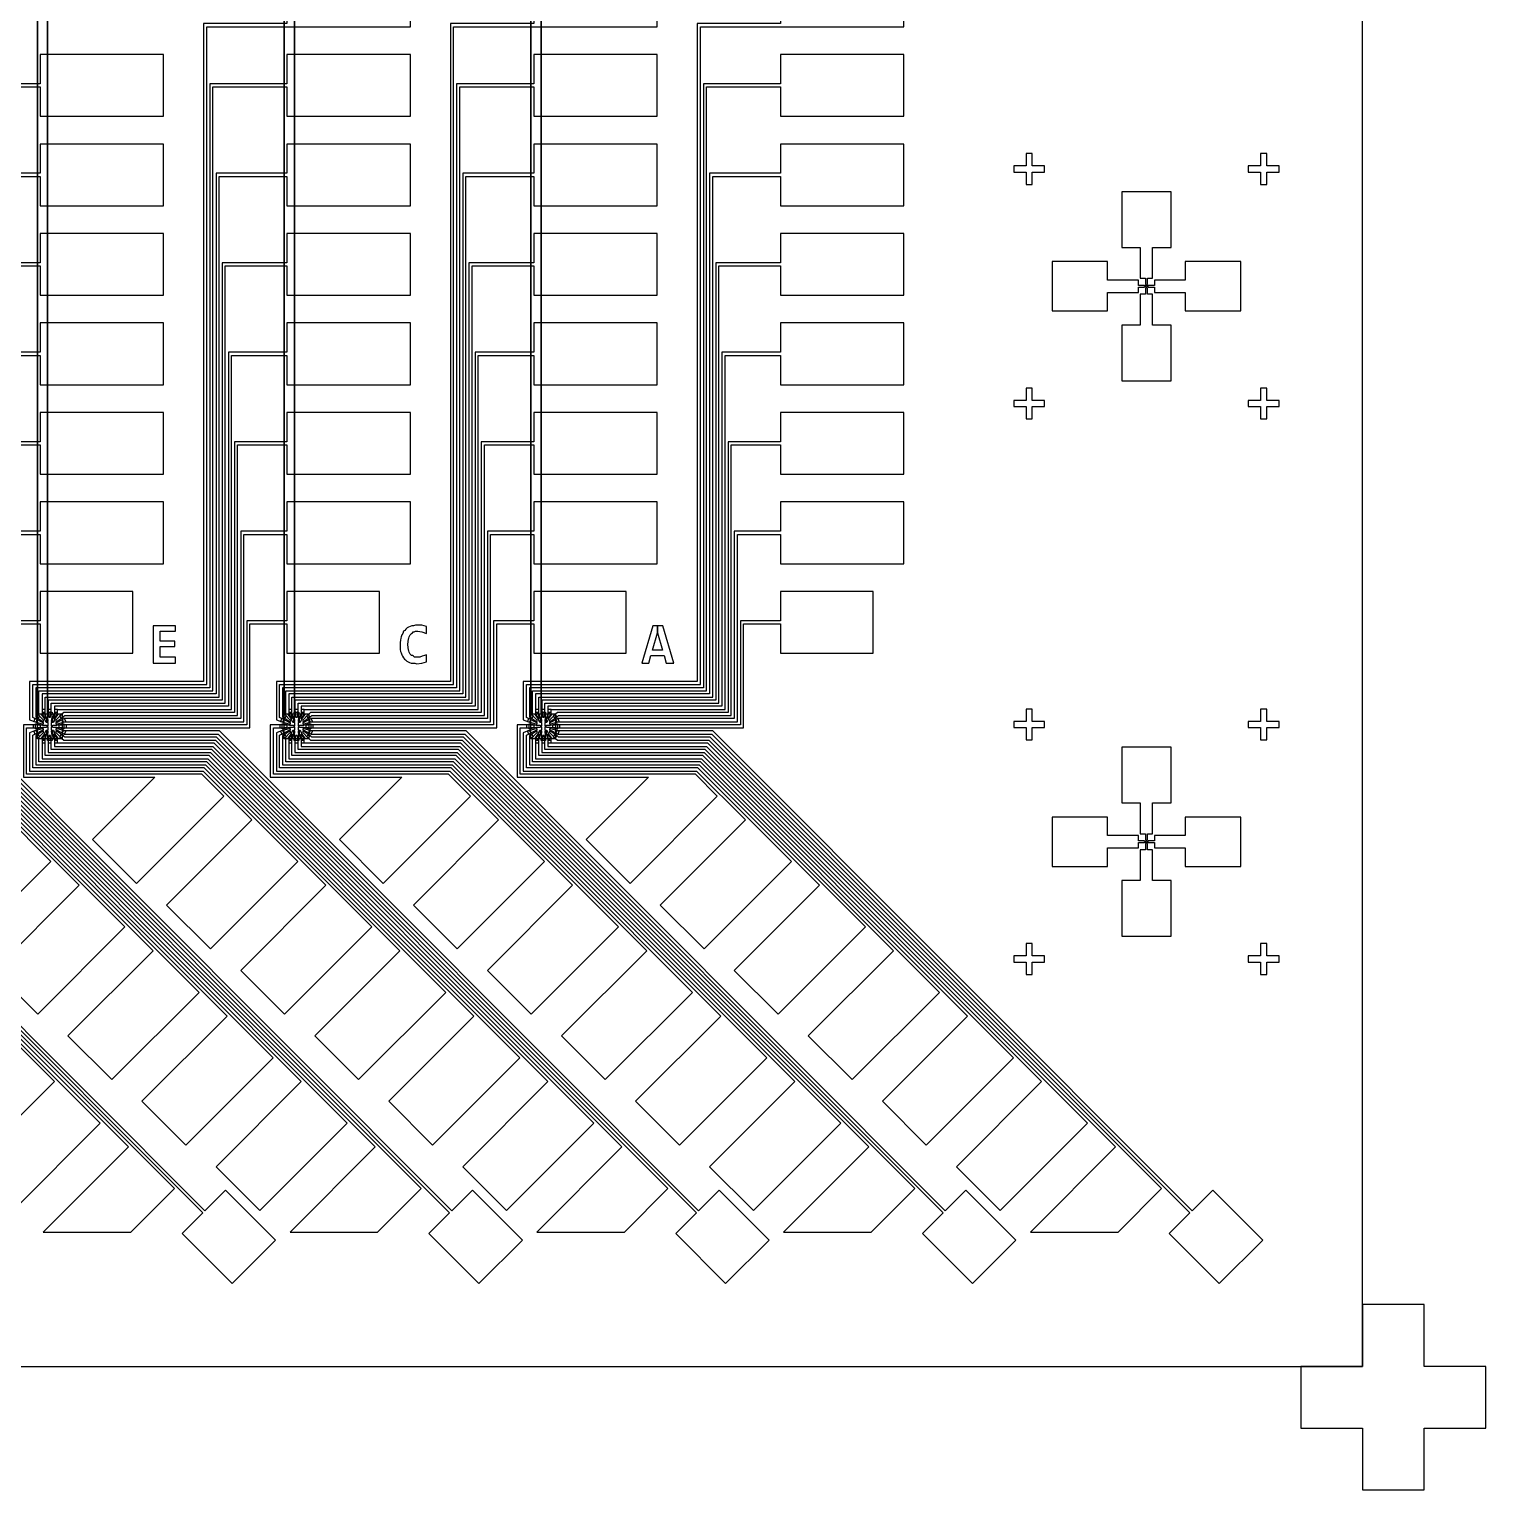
# Model space of a CAD drawing. Extents: x -2450 to 2450, y -2450 to 2450.
# Drawn here: x 89 to 2450, y -2450 to -84 of the extents above; entities that cross this region are included whole.
import ezdxf

# ---------------------------------------------------------------- set-up
doc = ezdxf.new("R2010")
doc.units = 0
for name, color, linetype in [('1', 2, 'CONTINUOUS'), ('11', 2, 'CONTINUOUS'), ('16', 2, 'CONTINUOUS'), ('21', 2, 'CONTINUOUS'), ('6', 2, 'CONTINUOUS')]:
    doc.layers.add(name, color=color, linetype=linetype)

msp = doc.modelspace()

# ---------------------------------------------------------------- linework, layer by layer
at = {"layer": '1'}
for points in [[(1715, -335), (1715, -315), (1735, -315), (1735, -305), (1715, -305), (1715, -285), (1705, -285), (1705, -305), (1685, -305), (1685, -315), (1705, -315), (1705, -335), (1715, -335)], [(2095, -335), (2095, -315), (2115, -315), (2115, -305), (2095, -305), (2095, -285), (2085, -285), (2085, -305), (2065, -305), (2065, -315), (2085, -315), (2085, -335), (2095, -335)], [(1940, -653), (1940, -563), (1910, -563), (1910, -513), (1901.5, -513), (1901.5, -503), (1900.5, -503), (1900.5, -500.5), (1903, -500.5), (1903, -501.5), (1913, -501.5), (1913, -510), (1963, -510), (1963, -540), (2053, -540), (2053, -460), (1963, -460), (1963, -490), (1913, -490), (1913, -498.5), (1903, -498.5), (1903, -499.5), (1900.5, -499.5), (1900.5, -497), (1901.5, -497), (1901.5, -487), (1910, -487), (1910, -437), (1940, -437), (1940, -347), (1860, -347), (1860, -437), (1890, -437), (1890, -487), (1898.5, -487), (1898.5, -497), (1899.5, -497), (1899.5, -499.5), (1897, -499.5), (1897, -498.5), (1887, -498.5), (1887, -490), (1837, -490), (1837, -460), (1747, -460), (1747, -540), (1837, -540), (1837, -510), (1887, -510), (1887, -501.5), (1897, -501.5), (1897, -500.5), (1899.5, -500.5), (1899.5, -503), (1898.5, -503), (1898.5, -513), (1890, -513), (1890, -563), (1860, -563), (1860, -653), (1940, -653)], [(1715, -715), (1715, -695), (1735, -695), (1735, -685), (1715, -685), (1715, -665), (1705, -665), (1705, -685), (1685, -685), (1685, -695), (1705, -695), (1705, -715), (1715, -715)], [(2095, -715), (2095, -695), (2115, -695), (2115, -685), (2095, -685), (2095, -665), (2085, -665), (2085, -685), (2065, -685), (2065, -695), (2085, -695), (2085, -715), (2095, -715)], [(96.598, -1204.98), (110.107, -1208.95), (110.229, -1209), (112.5, -1209), (112.5, -1207), (110.686, -1207), (98.512, -1200.36), (96.598, -1204.98)], [(100.21, -1197.56), (111.287, -1205), (112.5, -1205), (112.5, -1203), (112.338, -1203), (103.424, -1193.73), (100.21, -1197.56)], [(144.79, -1197.56), (141.576, -1193.73), (132.662, -1203), (132.5, -1203), (132.5, -1205), (133.713, -1205), (144.79, -1197.56)], [(148.402, -1204.98), (146.488, -1200.36), (134.314, -1207), (132.5, -1207), (132.5, -1209), (134.771, -1209), (134.893, -1208.95), (148.402, -1204.98)], [(496.598, -1204.98), (510.107, -1208.95), (510.229, -1209), (512.5, -1209), (512.5, -1207), (510.686, -1207), (498.512, -1200.36), (496.598, -1204.98)], [(500.21, -1197.56), (511.287, -1205), (512.5, -1205), (512.5, -1203), (512.338, -1203), (503.424, -1193.73), (500.21, -1197.56)], [(544.79, -1197.56), (541.576, -1193.73), (532.662, -1203), (532.5, -1203), (532.5, -1205), (533.713, -1205), (544.79, -1197.56)], [(548.402, -1204.98), (546.488, -1200.36), (534.314, -1207), (532.5, -1207), (532.5, -1209), (534.771, -1209), (534.893, -1208.95), (548.402, -1204.98)], [(896.598, -1204.98), (910.107, -1208.95), (910.229, -1209), (912.5, -1209), (912.5, -1207), (910.686, -1207), (898.512, -1200.36), (896.598, -1204.98)], [(900.21, -1197.56), (911.287, -1205), (912.5, -1205), (912.5, -1203), (912.338, -1203), (903.424, -1193.73), (900.21, -1197.56)], [(944.79, -1197.56), (941.576, -1193.73), (932.662, -1203), (932.5, -1203), (932.5, -1205), (933.713, -1205), (944.79, -1197.56)], [(948.402, -1204.98), (946.488, -1200.36), (934.314, -1207), (932.5, -1207), (932.5, -1209), (934.771, -1209), (934.893, -1208.95), (948.402, -1204.98)], [(1715, -1235), (1715, -1215), (1735, -1215), (1735, -1205), (1715, -1205), (1715, -1185), (1705, -1185), (1705, -1205), (1685, -1205), (1685, -1215), (1705, -1215), (1705, -1235), (1715, -1235)], [(2095, -1235), (2095, -1215), (2115, -1215), (2115, -1205), (2095, -1205), (2095, -1185), (2085, -1185), (2085, -1205), (2065, -1205), (2065, -1215), (2085, -1215), (2085, -1235), (2095, -1235)], [(96.598, -1221.02), (98.512, -1225.64), (110.686, -1219), (112.5, -1219), (112.5, -1217), (110.229, -1217), (110.107, -1217.05), (96.598, -1221.02)], [(100.21, -1228.44), (103.424, -1232.27), (112.338, -1223), (112.5, -1223), (112.5, -1221), (111.287, -1221), (100.21, -1228.44)], [(148.402, -1221.02), (134.893, -1217.05), (134.771, -1217), (132.5, -1217), (132.5, -1219), (134.314, -1219), (146.488, -1225.64), (148.402, -1221.02)], [(144.79, -1228.44), (133.713, -1221), (132.5, -1221), (132.5, -1223), (132.662, -1223), (141.576, -1232.27), (144.79, -1228.44)], [(496.598, -1221.02), (498.512, -1225.64), (510.686, -1219), (512.5, -1219), (512.5, -1217), (510.229, -1217), (510.107, -1217.05), (496.598, -1221.02)], [(500.21, -1228.44), (503.424, -1232.27), (512.338, -1223), (512.5, -1223), (512.5, -1221), (511.287, -1221), (500.21, -1228.44)], [(548.402, -1221.02), (534.893, -1217.05), (534.771, -1217), (532.5, -1217), (532.5, -1219), (534.314, -1219), (546.488, -1225.64), (548.402, -1221.02)], [(544.79, -1228.44), (533.713, -1221), (532.5, -1221), (532.5, -1223), (532.662, -1223), (541.576, -1232.27), (544.79, -1228.44)], [(896.598, -1221.02), (898.512, -1225.64), (910.686, -1219), (912.5, -1219), (912.5, -1217), (910.229, -1217), (910.107, -1217.05), (896.598, -1221.02)], [(900.21, -1228.44), (903.424, -1232.27), (912.338, -1223), (912.5, -1223), (912.5, -1221), (911.287, -1221), (900.21, -1228.44)], [(948.402, -1221.02), (934.893, -1217.05), (934.771, -1217), (932.5, -1217), (932.5, -1219), (934.314, -1219), (946.488, -1225.64), (948.402, -1221.02)], [(944.79, -1228.44), (933.713, -1221), (932.5, -1221), (932.5, -1223), (932.662, -1223), (941.576, -1232.27), (944.79, -1228.44)], [(1940, -1553), (1940, -1463), (1910, -1463), (1910, -1413), (1901.5, -1413), (1901.5, -1403), (1900.5, -1403), (1900.5, -1400.5), (1903, -1400.5), (1903, -1401.5), (1913, -1401.5), (1913, -1410), (1963, -1410), (1963, -1440), (2053, -1440), (2053, -1360), (1963, -1360), (1963, -1390), (1913, -1390), (1913, -1398.5), (1903, -1398.5), (1903, -1399.5), (1900.5, -1399.5), (1900.5, -1397), (1901.5, -1397), (1901.5, -1387), (1910, -1387), (1910, -1337), (1940, -1337), (1940, -1247), (1860, -1247), (1860, -1337), (1890, -1337), (1890, -1387), (1898.5, -1387), (1898.5, -1397), (1899.5, -1397), (1899.5, -1399.5), (1897, -1399.5), (1897, -1398.5), (1887, -1398.5), (1887, -1390), (1837, -1390), (1837, -1360), (1747, -1360), (1747, -1440), (1837, -1440), (1837, -1410), (1887, -1410), (1887, -1401.5), (1897, -1401.5), (1897, -1400.5), (1899.5, -1400.5), (1899.5, -1403), (1898.5, -1403), (1898.5, -1413), (1890, -1413), (1890, -1463), (1860, -1463), (1860, -1553), (1940, -1553)], [(1715, -1615), (1715, -1595), (1735, -1595), (1735, -1585), (1715, -1585), (1715, -1565), (1705, -1565), (1705, -1585), (1685, -1585), (1685, -1595), (1705, -1595), (1705, -1615), (1715, -1615)], [(2095, -1615), (2095, -1595), (2115, -1595), (2115, -1585), (2095, -1585), (2095, -1565), (2085, -1565), (2085, -1585), (2065, -1585), (2065, -1595), (2085, -1595), (2085, -1615), (2095, -1615)], [(2150, -2250), (2150, -2350), (2250, -2350), (2250, -2450), (2350, -2450), (2350, -2350), (2450, -2350), (2450, -2250), (2350, -2250), (2350, -2150), (2250, -2150), (2250, -2250), (2150, -2250)]]:
    msp.add_lwpolyline(points, close=True, dxfattribs=at)
at = {"layer": '11'}
for points in [[(707, 20.5), (507, 20.5), (507, -74.5), (372, -74.5), (372, -1140.5), (90, -1140.5), (90, -1202.24), (100.294, -1206.51), (102.207, -1201.89), (95, -1198.9), (95, -1145.5), (377, -1145.5), (377, -79.5), (707, -79.5), (707, 20.5)], [(1107, 20.5), (907, 20.5), (907, -74.5), (772, -74.5), (772, -1140.5), (490, -1140.5), (490, -1202.24), (500.294, -1206.51), (502.207, -1201.89), (495, -1198.9), (495, -1145.5), (777, -1145.5), (777, -79.5), (1107, -79.5), (1107, 20.5)], [(1507, 20.5), (1307, 20.5), (1307, -74.5), (1172, -74.5), (1172, -1140.5), (890, -1140.5), (890, -1202.24), (900.294, -1206.51), (902.207, -1201.89), (895, -1198.9), (895, -1145.5), (1177, -1145.5), (1177, -79.5), (1507, -79.5), (1507, 20.5)], [(307, -124.5), (107, -124.5), (107, -172), (-18, -172), (-18, -1150.5), (-300, -1150.5), (-300, -1197.38), (-296.726, -1200.13), (-293.512, -1196.3), (-295, -1195.05), (-295, -1155.5), (-13, -1155.5), (-13, -177), (107, -177), (107, -224.5), (307, -224.5), (307, -124.5)], [(707, -124.5), (507, -124.5), (507, -172), (382, -172), (382, -1150.5), (100, -1150.5), (100, -1197.38), (103.274, -1200.13), (106.488, -1196.3), (105, -1195.05), (105, -1155.5), (387, -1155.5), (387, -177), (507, -177), (507, -224.5), (707, -224.5), (707, -124.5)], [(1107, -124.5), (907, -124.5), (907, -172), (782, -172), (782, -1150.5), (500, -1150.5), (500, -1197.38), (503.274, -1200.13), (506.488, -1196.3), (505, -1195.05), (505, -1155.5), (787, -1155.5), (787, -177), (907, -177), (907, -224.5), (1107, -224.5), (1107, -124.5)], [(1507, -124.5), (1307, -124.5), (1307, -172), (1182, -172), (1182, -1150.5), (900, -1150.5), (900, -1197.38), (903.274, -1200.13), (906.488, -1196.3), (905, -1195.05), (905, -1155.5), (1187, -1155.5), (1187, -177), (1307, -177), (1307, -224.5), (1507, -224.5), (1507, -124.5)], [(307, -269.5), (107, -269.5), (107, -317), (-8, -317), (-8, -1160.5), (-290, -1160.5), (-290, -1190), (-285, -1190), (-285, -1165.5), (-3, -1165.5), (-3, -322), (107, -322), (107, -369.5), (307, -369.5), (307, -269.5)], [(707, -269.5), (507, -269.5), (507, -317), (392, -317), (392, -1160.5), (110, -1160.5), (110, -1190), (115, -1190), (115, -1165.5), (397, -1165.5), (397, -322), (507, -322), (507, -369.5), (707, -369.5), (707, -269.5)], [(1107, -269.5), (907, -269.5), (907, -317), (792, -317), (792, -1160.5), (510, -1160.5), (510, -1190), (515, -1190), (515, -1165.5), (797, -1165.5), (797, -322), (907, -322), (907, -369.5), (1107, -369.5), (1107, -269.5)], [(1507, -269.5), (1307, -269.5), (1307, -317), (1192, -317), (1192, -1160.5), (910, -1160.5), (910, -1190), (915, -1190), (915, -1165.5), (1197, -1165.5), (1197, -322), (1307, -322), (1307, -369.5), (1507, -369.5), (1507, -269.5)], [(307, -414.5), (107, -414.5), (107, -462), (2, -462), (2, -1170.5), (-280, -1170.5), (-280, -1190), (-275, -1190), (-275, -1175.5), (7, -1175.5), (7, -467), (107, -467), (107, -514.5), (307, -514.5), (307, -414.5)], [(707, -414.5), (507, -414.5), (507, -462), (402, -462), (402, -1170.5), (120, -1170.5), (120, -1190), (125, -1190), (125, -1175.5), (407, -1175.5), (407, -467), (507, -467), (507, -514.5), (707, -514.5), (707, -414.5)], [(1107, -414.5), (907, -414.5), (907, -462), (802, -462), (802, -1170.5), (520, -1170.5), (520, -1190), (525, -1190), (525, -1175.5), (807, -1175.5), (807, -467), (907, -467), (907, -514.5), (1107, -514.5), (1107, -414.5)], [(1507, -414.5), (1307, -414.5), (1307, -462), (1202, -462), (1202, -1170.5), (920, -1170.5), (920, -1190), (925, -1190), (925, -1175.5), (1207, -1175.5), (1207, -467), (1307, -467), (1307, -514.5), (1507, -514.5), (1507, -414.5)], [(307, -559.5), (107, -559.5), (107, -607), (12, -607), (12, -1180.5), (-270, -1180.5), (-270, -1190), (-265, -1190), (-265, -1185.5), (17, -1185.5), (17, -612), (107, -612), (107, -659.5), (307, -659.5), (307, -559.5)], [(707, -559.5), (507, -559.5), (507, -607), (412, -607), (412, -1180.5), (130, -1180.5), (130, -1190), (135, -1190), (135, -1185.5), (417, -1185.5), (417, -612), (507, -612), (507, -659.5), (707, -659.5), (707, -559.5)], [(1107, -559.5), (907, -559.5), (907, -607), (812, -607), (812, -1180.5), (530, -1180.5), (530, -1190), (535, -1190), (535, -1185.5), (817, -1185.5), (817, -612), (907, -612), (907, -659.5), (1107, -659.5), (1107, -559.5)], [(1507, -559.5), (1307, -559.5), (1307, -607), (1212, -607), (1212, -1180.5), (930, -1180.5), (930, -1190), (935, -1190), (935, -1185.5), (1217, -1185.5), (1217, -612), (1307, -612), (1307, -659.5), (1507, -659.5), (1507, -559.5)], [(307, -704.5), (107, -704.5), (107, -752), (22, -752), (22, -1190.5), (-254.576, -1190.5), (-261.488, -1196.3), (-258.274, -1200.13), (-252.755, -1195.5), (27, -1195.5), (27, -757), (107, -757), (107, -804.5), (307, -804.5), (307, -704.5)], [(707, -704.5), (507, -704.5), (507, -752), (422, -752), (422, -1190.5), (145.424, -1190.5), (138.512, -1196.3), (141.726, -1200.13), (147.245, -1195.5), (427, -1195.5), (427, -757), (507, -757), (507, -804.5), (707, -804.5), (707, -704.5)], [(1107, -704.5), (907, -704.5), (907, -752), (822, -752), (822, -1190.5), (545.424, -1190.5), (538.512, -1196.3), (541.726, -1200.13), (547.245, -1195.5), (827, -1195.5), (827, -757), (907, -757), (907, -804.5), (1107, -804.5), (1107, -704.5)], [(1507, -704.5), (1307, -704.5), (1307, -752), (1222, -752), (1222, -1190.5), (945.424, -1190.5), (938.512, -1196.3), (941.726, -1200.13), (947.245, -1195.5), (1227, -1195.5), (1227, -757), (1307, -757), (1307, -804.5), (1507, -804.5), (1507, -704.5)], [(307, -849.5), (107, -849.5), (107, -897), (32, -897), (32, -1200.5), (-253.854, -1200.5), (-257.207, -1201.89), (-255.294, -1206.51), (-252.861, -1205.5), (37, -1205.5), (37, -902), (107, -902), (107, -949.5), (307, -949.5), (307, -849.5)], [(707, -849.5), (507, -849.5), (507, -897), (432, -897), (432, -1200.5), (146.146, -1200.5), (142.793, -1201.89), (144.706, -1206.51), (147.139, -1205.5), (437, -1205.5), (437, -902), (507, -902), (507, -949.5), (707, -949.5), (707, -849.5)], [(1107, -849.5), (907, -849.5), (907, -897), (832, -897), (832, -1200.5), (546.146, -1200.5), (542.793, -1201.89), (544.706, -1206.51), (547.139, -1205.5), (837, -1205.5), (837, -902), (907, -902), (907, -949.5), (1107, -949.5), (1107, -849.5)], [(1507, -849.5), (1307, -849.5), (1307, -897), (1232, -897), (1232, -1200.5), (946.146, -1200.5), (942.793, -1201.89), (944.706, -1206.51), (947.139, -1205.5), (1237, -1205.5), (1237, -902), (1307, -902), (1307, -949.5), (1507, -949.5), (1507, -849.5)], [(257, -994.5), (107, -994.5), (107, -1042), (42, -1042), (42, -1210.5), (-254.5, -1210.5), (-254.5, -1215.5), (47, -1215.5), (47, -1047), (107, -1047), (107, -1094.5), (257, -1094.5), (257, -994.5)], [(657, -994.5), (507, -994.5), (507, -1042), (442, -1042), (442, -1210.5), (145.5, -1210.5), (145.5, -1215.5), (447, -1215.5), (447, -1047), (507, -1047), (507, -1094.5), (657, -1094.5), (657, -994.5)], [(1057, -994.5), (907, -994.5), (907, -1042), (842, -1042), (842, -1210.5), (545.5, -1210.5), (545.5, -1215.5), (847, -1215.5), (847, -1047), (907, -1047), (907, -1094.5), (1057, -1094.5), (1057, -994.5)], [(1457, -994.5), (1307, -994.5), (1307, -1042), (1242, -1042), (1242, -1210.5), (945.5, -1210.5), (945.5, -1215.5), (1247, -1215.5), (1247, -1047), (1307, -1047), (1307, -1094.5), (1457, -1094.5), (1457, -994.5)], [(289.957, -1110.83), (326.567, -1110.83), (326.567, -1100.69), (301.559, -1100.69), (301.559, -1083.79), (325.44, -1083.79), (325.44, -1074.78), (301.559, -1074.78), (301.559, -1059.01), (326.567, -1059.01), (326.567, -1050), (289.957, -1050), (289.957, -1110.83)], [(733.158, -1108.58), (733.158, -1097.31), (729.891, -1098.44), (726.174, -1099.56), (722.569, -1100.69), (713.557, -1100.69), (711.868, -1099.56), (710.403, -1098.44), (709.052, -1098.44), (707.813, -1097.31), (706.799, -1096.18), (705.785, -1093.93), (704.996, -1092.81), (704.321, -1090.55), (703.757, -1089.43), (702.856, -1080.41), (703.757, -1071.4), (704.321, -1070.28), (704.996, -1068.02), (705.785, -1066.9), (706.686, -1064.64), (707.7, -1063.52), (708.939, -1062.39), (710.291, -1061.27), (711.755, -1060.14), (713.332, -1060.14), (715.135, -1059.01), (719.077, -1059.01), (725.611, -1060.14), (733.158, -1062.39), (733.158, -1051.13), (729.441, -1050), (725.836, -1048.87), (715.135, -1048.87), (712.093, -1050), (709.277, -1050), (706.573, -1051.13), (704.095, -1052.25), (701.842, -1053.38), (699.702, -1055.63), (697.787, -1057.89), (696.097, -1059.01), (694.633, -1062.39), (693.281, -1064.64), (692.267, -1068.02), (691.366, -1070.28), (690.803, -1073.66), (690.352, -1077.04), (690.24, -1081.54), (690.352, -1084.92), (690.69, -1088.3), (691.254, -1091.68), (692.042, -1093.93), (693.056, -1097.31), (694.295, -1099.56), (695.647, -1101.82), (697.336, -1104.07), (699.139, -1105.2), (701.166, -1107.45), (703.419, -1108.58), (705.785, -1109.7), (708.488, -1110.83), (714.233, -1110.83), (717.387, -1111.95), (725.385, -1110.83), (733.158, -1108.58)], [(1116, -1050), (1107.55, -1050), (1107.55, -1061.27), (1115.43, -1089.43), (1099.44, -1089.43), (1107.55, -1061.27), (1107.55, -1050), (1100, -1050), (1081.98, -1110.83), (1093.35, -1110.83), (1096.85, -1098.44), (1118.14, -1098.44), (1121.4, -1110.83), (1134.13, -1110.83), (1116, -1050)], [(-658.274, -1225.87), (-661.488, -1229.7), (-654.576, -1235.5), (-409, -1235.5), (250, -1894.5), (112, -2032.5), (254, -2032.5), (324.5, -1962), (-407, -1230.5), (-652.755, -1230.5), (-658.274, -1225.87)], [(-655.294, -1219.49), (-657.207, -1224.11), (-653.854, -1225.5), (-404.5, -1225.5), (370.5, -2001.5), (337, -2035), (418, -2116), (488.5, -2045.5), (407.5, -1964.5), (374, -1998), (-402.5, -1220.5), (-652.861, -1220.5), (-655.294, -1219.49)], [(-299.706, -1219.49), (-310, -1223.76), (-310, -1285.5), (-29, -1285.5), (50, -1364.5), (-88, -1502.5), (-17, -1573.5), (124.5, -1432), (-27, -1280.5), (-305, -1280.5), (-305, -1227.1), (-297.793, -1224.11), (-299.706, -1219.49)], [(-296.726, -1225.87), (-300, -1228.62), (-300, -1275.5), (-25, -1275.5), (170, -1470.5), (32, -1608.5), (103, -1679.5), (244.5, -1538), (-23, -1270.5), (-295, -1270.5), (-295, -1230.95), (-293.512, -1229.7), (-296.726, -1225.87)], [(-258.274, -1225.87), (-261.488, -1229.7), (-254.576, -1235.5), (-9, -1235.5), (650, -1894.5), (512, -2032.5), (654, -2032.5), (724.5, -1962), (-7, -1230.5), (-252.755, -1230.5), (-258.274, -1225.87)], [(-255.294, -1219.49), (-257.207, -1224.11), (-253.854, -1225.5), (-4.5, -1225.5), (770.5, -2001.5), (737, -2035), (818, -2116), (888.5, -2045.5), (807.5, -1964.5), (774, -1998), (-2.5, -1220.5), (-252.861, -1220.5), (-255.294, -1219.49)], [(99.5, -1210.5), (80, -1210.5), (80, -1295.5), (293, -1295.5), (192, -1396.5), (263, -1467.5), (404.5, -1326), (369, -1290.5), (85, -1290.5), (85, -1215.5), (99.5, -1215.5), (99.5, -1210.5)], [(100.294, -1219.49), (90, -1223.76), (90, -1285.5), (371, -1285.5), (450, -1364.5), (312, -1502.5), (383, -1573.5), (524.5, -1432), (373, -1280.5), (95, -1280.5), (95, -1227.1), (102.207, -1224.11), (100.294, -1219.49)], [(103.274, -1225.87), (100, -1228.62), (100, -1275.5), (375, -1275.5), (570, -1470.5), (432, -1608.5), (503, -1679.5), (644.5, -1538), (377, -1270.5), (105, -1270.5), (105, -1230.95), (106.488, -1229.7), (103.274, -1225.87)], [(141.726, -1225.87), (138.512, -1229.7), (145.424, -1235.5), (391, -1235.5), (1050, -1894.5), (912, -2032.5), (1054, -2032.5), (1124.5, -1962), (393, -1230.5), (147.245, -1230.5), (141.726, -1225.87)], [(144.706, -1219.49), (142.793, -1224.11), (146.146, -1225.5), (395.5, -1225.5), (1170.5, -2001.5), (1137, -2035), (1218, -2116), (1288.5, -2045.5), (1207.5, -1964.5), (1174, -1998), (397.5, -1220.5), (147.139, -1220.5), (144.706, -1219.49)], [(499.5, -1210.5), (480, -1210.5), (480, -1295.5), (693, -1295.5), (592, -1396.5), (663, -1467.5), (804.5, -1326), (769, -1290.5), (485, -1290.5), (485, -1215.5), (499.5, -1215.5), (499.5, -1210.5)], [(500.294, -1219.49), (490, -1223.76), (490, -1285.5), (771, -1285.5), (850, -1364.5), (712, -1502.5), (783, -1573.5), (924.5, -1432), (773, -1280.5), (495, -1280.5), (495, -1227.1), (502.207, -1224.11), (500.294, -1219.49)], [(503.274, -1225.87), (500, -1228.62), (500, -1275.5), (775, -1275.5), (970, -1470.5), (832, -1608.5), (903, -1679.5), (1044.5, -1538), (777, -1270.5), (505, -1270.5), (505, -1230.95), (506.488, -1229.7), (503.274, -1225.87)], [(541.726, -1225.87), (538.512, -1229.7), (545.424, -1235.5), (791, -1235.5), (1450, -1894.5), (1312, -2032.5), (1454, -2032.5), (1524.5, -1962), (793, -1230.5), (547.245, -1230.5), (541.726, -1225.87)], [(544.706, -1219.49), (542.793, -1224.11), (546.146, -1225.5), (795.5, -1225.5), (1570.5, -2001.5), (1537, -2035), (1618, -2116), (1688.5, -2045.5), (1607.5, -1964.5), (1574, -1998), (797.5, -1220.5), (547.139, -1220.5), (544.706, -1219.49)], [(899.5, -1210.5), (880, -1210.5), (880, -1295.5), (1093, -1295.5), (992, -1396.5), (1063, -1467.5), (1204.5, -1326), (1169, -1290.5), (885, -1290.5), (885, -1215.5), (899.5, -1215.5), (899.5, -1210.5)], [(900.294, -1219.49), (890, -1223.76), (890, -1285.5), (1171, -1285.5), (1250, -1364.5), (1112, -1502.5), (1183, -1573.5), (1324.5, -1432), (1173, -1280.5), (895, -1280.5), (895, -1227.1), (902.207, -1224.11), (900.294, -1219.49)], [(903.274, -1225.87), (900, -1228.62), (900, -1275.5), (1175, -1275.5), (1370, -1470.5), (1232, -1608.5), (1303, -1679.5), (1444.5, -1538), (1177, -1270.5), (905, -1270.5), (905, -1230.95), (906.488, -1229.7), (903.274, -1225.87)], [(941.726, -1225.87), (938.512, -1229.7), (945.424, -1235.5), (1191, -1235.5), (1850, -1894.5), (1712, -2032.5), (1854, -2032.5), (1924.5, -1962), (1193, -1230.5), (947.245, -1230.5), (941.726, -1225.87)], [(944.706, -1219.49), (942.793, -1224.11), (946.146, -1225.5), (1195.5, -1225.5), (1970.5, -2001.5), (1937, -2035), (2018, -2116), (2088.5, -2045.5), (2007.5, -1964.5), (1974, -1998), (1197.5, -1220.5), (947.139, -1220.5), (944.706, -1219.49)], [(-665, -1236), (-670, -1236), (-670, -1245.5), (-413, -1245.5), (130, -1788.5), (-8, -1926.5), (63, -1997.5), (204.5, -1856), (-411, -1240.5), (-665, -1240.5), (-665, -1236)], [(-285, -1236), (-290, -1236), (-290, -1265.5), (-21, -1265.5), (290, -1576.5), (152, -1714.5), (223, -1785.5), (364.5, -1644), (-19, -1260.5), (-285, -1260.5), (-285, -1236)], [(-275, -1236), (-280, -1236), (-280, -1255.5), (-17, -1255.5), (410, -1682.5), (272, -1820.5), (343, -1891.5), (484.5, -1750), (-15, -1250.5), (-275, -1250.5), (-275, -1236)], [(-265, -1236), (-270, -1236), (-270, -1245.5), (-13, -1245.5), (530, -1788.5), (392, -1926.5), (463, -1997.5), (604.5, -1856), (-11, -1240.5), (-265, -1240.5), (-265, -1236)], [(115, -1236), (110, -1236), (110, -1265.5), (379, -1265.5), (690, -1576.5), (552, -1714.5), (623, -1785.5), (764.5, -1644), (381, -1260.5), (115, -1260.5), (115, -1236)], [(125, -1236), (120, -1236), (120, -1255.5), (383, -1255.5), (810, -1682.5), (672, -1820.5), (743, -1891.5), (884.5, -1750), (385, -1250.5), (125, -1250.5), (125, -1236)], [(135, -1236), (130, -1236), (130, -1245.5), (387, -1245.5), (930, -1788.5), (792, -1926.5), (863, -1997.5), (1004.5, -1856), (389, -1240.5), (135, -1240.5), (135, -1236)], [(515, -1236), (510, -1236), (510, -1265.5), (779, -1265.5), (1090, -1576.5), (952, -1714.5), (1023, -1785.5), (1164.5, -1644), (781, -1260.5), (515, -1260.5), (515, -1236)], [(525, -1236), (520, -1236), (520, -1255.5), (783, -1255.5), (1210, -1682.5), (1072, -1820.5), (1143, -1891.5), (1284.5, -1750), (785, -1250.5), (525, -1250.5), (525, -1236)], [(535, -1236), (530, -1236), (530, -1245.5), (787, -1245.5), (1330, -1788.5), (1192, -1926.5), (1263, -1997.5), (1404.5, -1856), (789, -1240.5), (535, -1240.5), (535, -1236)], [(915, -1236), (910, -1236), (910, -1265.5), (1179, -1265.5), (1490, -1576.5), (1352, -1714.5), (1423, -1785.5), (1564.5, -1644), (1181, -1260.5), (915, -1260.5), (915, -1236)], [(925, -1236), (920, -1236), (920, -1255.5), (1183, -1255.5), (1610, -1682.5), (1472, -1820.5), (1543, -1891.5), (1684.5, -1750), (1185, -1250.5), (925, -1250.5), (925, -1236)], [(935, -1236), (930, -1236), (930, -1245.5), (1187, -1245.5), (1730, -1788.5), (1592, -1926.5), (1663, -1997.5), (1804.5, -1856), (1189, -1240.5), (935, -1240.5), (935, -1236)], [(2150, -2250), (2150, -2350), (2250, -2350), (2250, -2450), (2350, -2450), (2350, -2350), (2450, -2350), (2450, -2250), (2350, -2250), (2350, -2150), (2250, -2150), (2250, -2250), (2150, -2250)]]:
    msp.add_lwpolyline(points, close=True, dxfattribs=at)
at = {"layer": '16'}
for points in [[(-2250, -2250), (2250, -2250), (2250, 2250)], [(119, 837.5), (119, -1190), (126.2, -1190), (125.7, -1198), (125, -1205), (127.5, -1205), (127.5, -1199.07), (128.576, -1197), (130.459, -1191.21), (135.781, -1193.98), (132.124, -1198.84), (128.4, -1207), (125, -1207), (125, -1212), (127.5, -1212), (127.5, -1211), (134.1, -1211), (142.545, -1209), (145.5, -1209), (145.5, -1217), (142.545, -1217), (134.1, -1215), (127.5, -1215), (127.5, -1214), (125, -1214), (125, -1219), (128.4, -1219), (132.124, -1227.16), (135.781, -1232.02), (130.459, -1234.79), (128.576, -1229), (127.5, -1226.93), (127.5, -1221), (125, -1221), (125.7, -1228), (126.2, -1236), (118.8, -1236), (119.3, -1228), (120, -1221), (117.5, -1221), (117.5, -1226.93), (116.424, -1229), (114.541, -1234.79), (109.219, -1232.02), (112.876, -1227.16), (116.6, -1219), (120, -1219), (120, -1214), (117.5, -1214), (117.5, -1215), (110.9, -1215), (102.456, -1217), (99.5, -1217), (99.5, -1209), (102.456, -1209), (110.9, -1211), (117.5, -1211), (117.5, -1212), (120, -1212), (120, -1207), (116.6, -1207), (112.876, -1198.84), (109.219, -1193.98), (114.541, -1191.21), (116.424, -1197), (117.5, -1199.07), (117.5, -1205), (120, -1205), (119.3, -1198), (118.8, -1190), (119, -1190), (119, 837.5)], [(519, 837.5), (519, -1190), (526.2, -1190), (525.7, -1198), (525, -1205), (527.5, -1205), (527.5, -1199.07), (528.576, -1197), (530.459, -1191.21), (535.781, -1193.98), (532.124, -1198.84), (528.4, -1207), (525, -1207), (525, -1212), (527.5, -1212), (527.5, -1211), (534.1, -1211), (542.545, -1209), (545.5, -1209), (545.5, -1217), (542.545, -1217), (534.1, -1215), (527.5, -1215), (527.5, -1214), (525, -1214), (525, -1219), (528.4, -1219), (532.124, -1227.16), (535.781, -1232.02), (530.459, -1234.79), (528.576, -1229), (527.5, -1226.93), (527.5, -1221), (525, -1221), (525.7, -1228), (526.2, -1236), (518.8, -1236), (519.3, -1228), (520, -1221), (517.5, -1221), (517.5, -1226.93), (516.424, -1229), (514.541, -1234.79), (509.219, -1232.02), (512.876, -1227.16), (516.6, -1219), (520, -1219), (520, -1214), (517.5, -1214), (517.5, -1215), (510.9, -1215), (502.456, -1217), (499.5, -1217), (499.5, -1209), (502.456, -1209), (510.9, -1211), (517.5, -1211), (517.5, -1212), (520, -1212), (520, -1207), (516.6, -1207), (512.876, -1198.84), (509.219, -1193.98), (514.541, -1191.21), (516.424, -1197), (517.5, -1199.07), (517.5, -1205), (520, -1205), (519.3, -1198), (518.8, -1190), (519, -1190), (519, 837.5)], [(919, 837.5), (919, -1190), (926.2, -1190), (925.7, -1198), (925, -1205), (927.5, -1205), (927.5, -1199.07), (928.576, -1197), (930.459, -1191.21), (935.781, -1193.98), (932.124, -1198.84), (928.4, -1207), (925, -1207), (925, -1212), (927.5, -1212), (927.5, -1211), (934.1, -1211), (942.545, -1209), (945.5, -1209), (945.5, -1217), (942.545, -1217), (934.1, -1215), (927.5, -1215), (927.5, -1214), (925, -1214), (925, -1219), (928.4, -1219), (932.124, -1227.16), (935.781, -1232.02), (930.459, -1234.79), (928.576, -1229), (927.5, -1226.93), (927.5, -1221), (925, -1221), (925.7, -1228), (926.2, -1236), (918.8, -1236), (919.3, -1228), (920, -1221), (917.5, -1221), (917.5, -1226.93), (916.424, -1229), (914.541, -1234.79), (909.219, -1232.02), (912.876, -1227.16), (916.6, -1219), (920, -1219), (920, -1214), (917.5, -1214), (917.5, -1215), (910.9, -1215), (902.456, -1217), (899.5, -1217), (899.5, -1209), (902.456, -1209), (910.9, -1211), (917.5, -1211), (917.5, -1212), (920, -1212), (920, -1207), (916.6, -1207), (912.876, -1198.84), (909.219, -1193.98), (914.541, -1191.21), (916.424, -1197), (917.5, -1199.07), (917.5, -1205), (920, -1205), (919.3, -1198), (918.8, -1190), (919, -1190), (919, 837.5)]]:
    msp.add_lwpolyline(points, dxfattribs=at)
msp.add_lwpolyline([(2150, -2250), (2150, -2350), (2250, -2350), (2250, -2450), (2350, -2450), (2350, -2350), (2450, -2350), (2450, -2250), (2350, -2250), (2350, -2150), (2250, -2150), (2250, -2250), (2150, -2250)], close=True, dxfattribs=at)
at = {"layer": '21'}
for points in [[(-2250, -2250), (2250, -2250), (2250, 2250)], [(102.5, 840.5), (102.5, -1193), (142.5, -1193), (142.5, -1233), (102.5, -1233), (102.5, 2250)], [(502.5, 840.5), (502.5, -1193), (542.5, -1193), (542.5, -1233), (502.5, -1233), (502.5, 2250)], [(902.5, 840.5), (902.5, -1193), (942.5, -1193), (942.5, -1233), (902.5, -1233), (902.5, 2250)]]:
    msp.add_lwpolyline(points, dxfattribs=at)
msp.add_lwpolyline([(2150, -2250), (2150, -2350), (2250, -2350), (2250, -2450), (2350, -2450), (2350, -2350), (2450, -2350), (2450, -2250), (2350, -2250), (2350, -2150), (2250, -2150), (2250, -2250), (2150, -2250)], close=True, dxfattribs=at)
at = {"layer": '6'}
for points in [[(114.687, -1200.16), (116.461, -1199.23), (115, -1195.3), (115, -1186), (110, -1186), (110, -1193.37), (114.687, -1200.16)], [(114.687, -1200.16), (116.461, -1199.23), (115, -1195.3), (115, -1186), (110, -1186), (110, -1193.37), (114.687, -1200.16)], [(120, -1186), (121, -1198), (124, -1198), (125, -1186), (120, -1186)], [(120, -1186), (121, -1198), (124, -1198), (125, -1186), (120, -1186)], [(130.313, -1200.16), (135, -1193.37), (135, -1186), (130, -1186), (130, -1195.3), (128.539, -1199.23), (130.313, -1200.16)], [(130.313, -1200.16), (135, -1193.37), (135, -1186), (130, -1186), (130, -1195.3), (128.539, -1199.23), (130.313, -1200.16)], [(514.687, -1200.16), (516.461, -1199.23), (515, -1195.3), (515, -1186), (510, -1186), (510, -1193.37), (514.687, -1200.16)], [(520, -1186), (521, -1198), (524, -1198), (525, -1186), (520, -1186)], [(530.313, -1200.16), (535, -1193.37), (535, -1186), (530, -1186), (530, -1195.3), (528.539, -1199.23), (530.313, -1200.16)], [(914.687, -1200.16), (916.461, -1199.23), (915, -1195.3), (915, -1186), (910, -1186), (910, -1193.37), (914.687, -1200.16)], [(914.687, -1200.16), (916.461, -1199.23), (915, -1195.3), (915, -1186), (910, -1186), (910, -1193.37), (914.687, -1200.16)], [(920, -1186), (921, -1198), (924, -1198), (925, -1186), (920, -1186)], [(920, -1186), (921, -1198), (924, -1198), (925, -1186), (920, -1186)], [(930.313, -1200.16), (935, -1193.37), (935, -1186), (930, -1186), (930, -1195.3), (928.539, -1199.23), (930.313, -1200.16)], [(930.313, -1200.16), (935, -1193.37), (935, -1186), (930, -1186), (930, -1195.3), (928.539, -1199.23), (930.313, -1200.16)], [(107.5, -1214.3), (107.5, -1211.7), (95.5, -1210.5), (95.5, -1215.5), (107.5, -1214.3)], [(107.5, -1214.3), (107.5, -1211.7), (95.5, -1210.5), (95.5, -1215.5), (107.5, -1214.3)], [(114.687, -1225.84), (110, -1232.63), (110, -1240), (115, -1240), (115, -1230.7), (116.461, -1226.77), (114.687, -1225.84)], [(114.687, -1225.84), (110, -1232.63), (110, -1240), (115, -1240), (115, -1230.7), (116.461, -1226.77), (114.687, -1225.84)], [(120, -1240), (125, -1240), (124, -1228), (121, -1228), (120, -1240)], [(120, -1240), (125, -1240), (124, -1228), (121, -1228), (120, -1240)], [(130.313, -1225.84), (128.539, -1226.77), (130, -1230.7), (130, -1240), (135, -1240), (135, -1232.63), (130.313, -1225.84)], [(130.313, -1225.84), (128.539, -1226.77), (130, -1230.7), (130, -1240), (135, -1240), (135, -1232.63), (130.313, -1225.84)], [(137.5, -1214.3), (149.5, -1215.5), (149.5, -1210.5), (137.5, -1211.7), (137.5, -1214.3)], [(137.5, -1214.3), (149.5, -1215.5), (149.5, -1210.5), (137.5, -1211.7), (137.5, -1214.3)], [(507.5, -1214.3), (507.5, -1211.7), (495.5, -1210.5), (495.5, -1215.5), (507.5, -1214.3)], [(514.687, -1225.84), (510, -1232.63), (510, -1240), (515, -1240), (515, -1230.7), (516.461, -1226.77), (514.687, -1225.84)], [(520, -1240), (525, -1240), (524, -1228), (521, -1228), (520, -1240)], [(530.313, -1225.84), (528.539, -1226.77), (530, -1230.7), (530, -1240), (535, -1240), (535, -1232.63), (530.313, -1225.84)], [(537.5, -1214.3), (549.5, -1215.5), (549.5, -1210.5), (537.5, -1211.7), (537.5, -1214.3)], [(907.5, -1214.3), (907.5, -1211.7), (895.5, -1210.5), (895.5, -1215.5), (907.5, -1214.3)], [(907.5, -1214.3), (907.5, -1211.7), (895.5, -1210.5), (895.5, -1215.5), (907.5, -1214.3)], [(914.687, -1225.84), (910, -1232.63), (910, -1240), (915, -1240), (915, -1230.7), (916.461, -1226.77), (914.687, -1225.84)], [(914.687, -1225.84), (910, -1232.63), (910, -1240), (915, -1240), (915, -1230.7), (916.461, -1226.77), (914.687, -1225.84)], [(920, -1240), (925, -1240), (924, -1228), (921, -1228), (920, -1240)], [(920, -1240), (925, -1240), (924, -1228), (921, -1228), (920, -1240)], [(930.313, -1225.84), (928.539, -1226.77), (930, -1230.7), (930, -1240), (935, -1240), (935, -1232.63), (930.313, -1225.84)], [(930.313, -1225.84), (928.539, -1226.77), (930, -1230.7), (930, -1240), (935, -1240), (935, -1232.63), (930.313, -1225.84)], [(937.5, -1214.3), (949.5, -1215.5), (949.5, -1210.5), (937.5, -1211.7), (937.5, -1214.3)], [(937.5, -1214.3), (949.5, -1215.5), (949.5, -1210.5), (937.5, -1211.7), (937.5, -1214.3)], [(2150, -2250), (2150, -2350), (2250, -2350), (2250, -2450), (2350, -2450), (2350, -2350), (2450, -2350), (2450, -2250), (2350, -2250), (2350, -2150), (2250, -2150), (2250, -2250), (2150, -2250)]]:
    msp.add_lwpolyline(points, close=True, dxfattribs=at)

doc.saveas('drawing.dxf')
